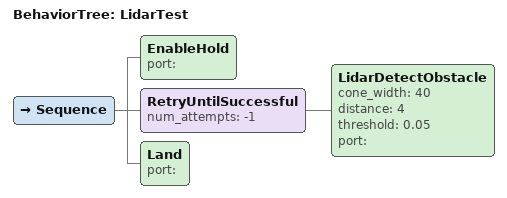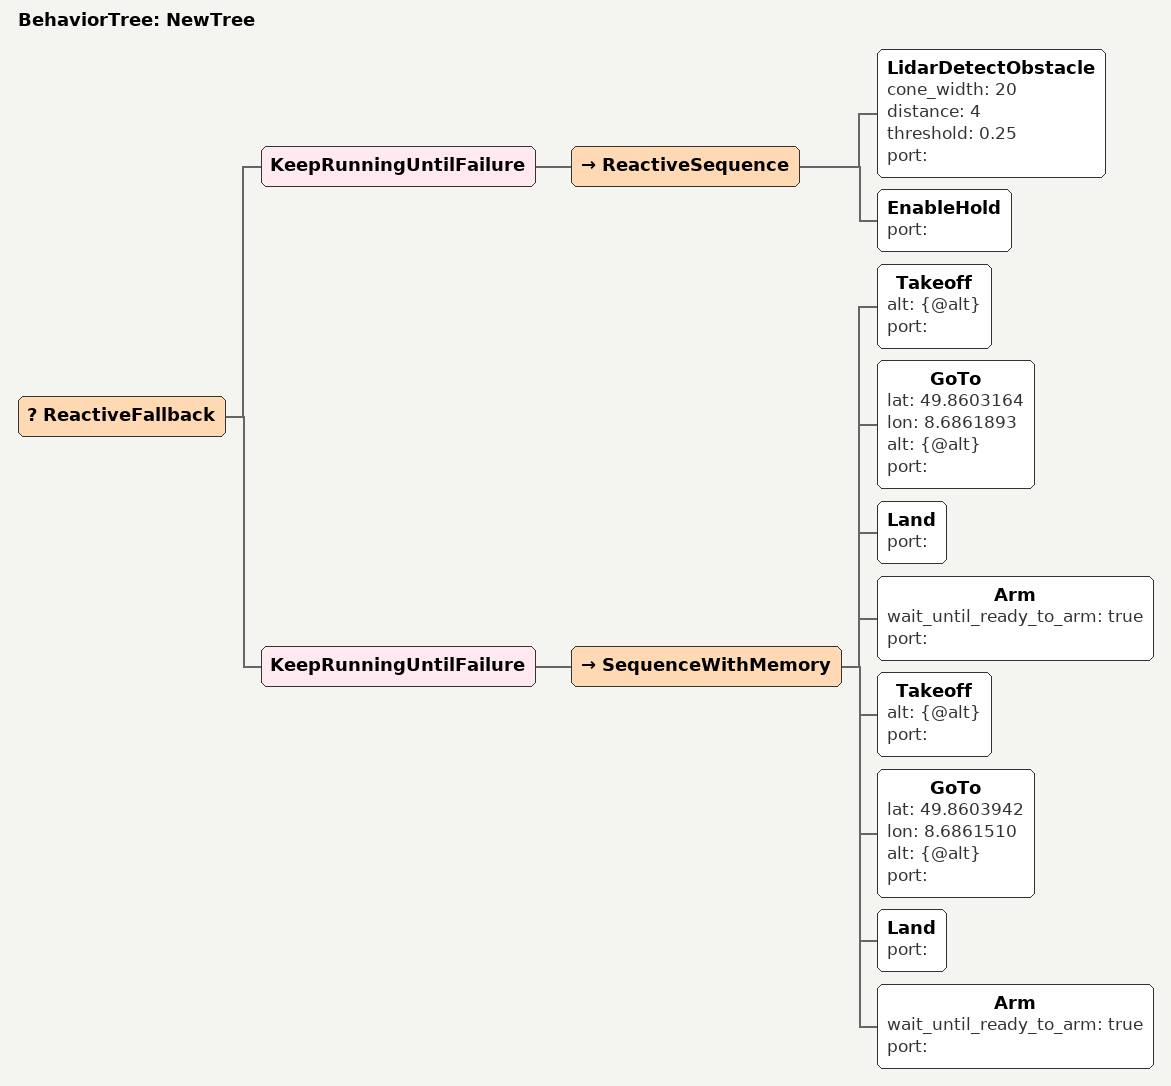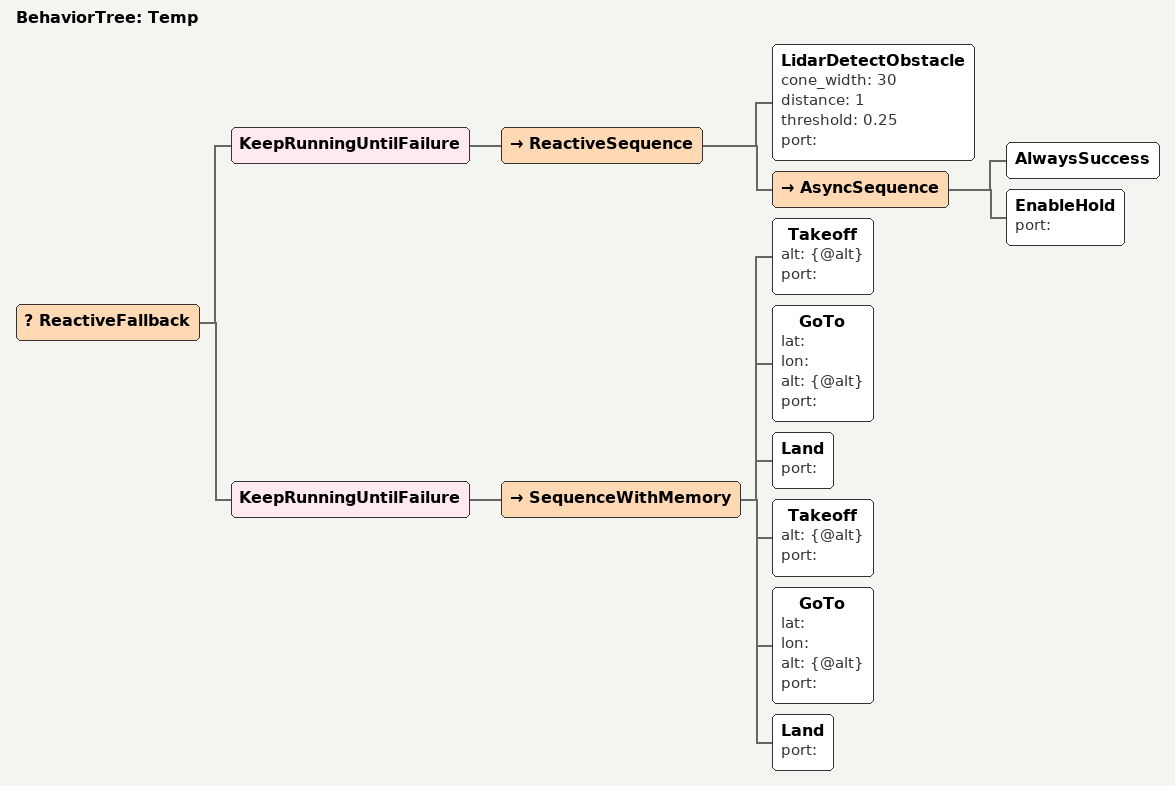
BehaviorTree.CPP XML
<?xml version="1.0" encoding="UTF-8"?>
<root BTCPP_format="4"
      main_tree_to_execute="NewTree">
  <BehaviorTree ID="LidarTest">
    <Sequence>
      <EnableHold port=""/>
      <RetryUntilSuccessful num_attempts="-1">
        <LidarDetectObstacle cone_width="40"
                             distance="4"
                             threshold="0.05"
                             port=""/>
      </RetryUntilSuccessful>
      <Land port=""/>
    </Sequence>
  </BehaviorTree>

  <BehaviorTree ID="NewTree">
    <ReactiveFallback>
      <KeepRunningUntilFailure>
        <ReactiveSequence>
          <LidarDetectObstacle cone_width="20"
                               distance="4"
                               threshold="0.25"
                               port=""/>
          <EnableHold port=""/>
        </ReactiveSequence>
      </KeepRunningUntilFailure>
      <KeepRunningUntilFailure>
        <SequenceWithMemory>
          <Takeoff alt="{@alt}"
                   port=""/>
          <GoTo lat="49.8603164"
                lon="8.6861893"
                alt="{@alt}"
                port=""/>
          <Land port=""/>
          <Arm wait_until_ready_to_arm="true"
               port=""/>
          <Takeoff alt="{@alt}"
                   port=""/>
          <GoTo lat="49.8603942"
                lon="8.6861510"
                alt="{@alt}"
                port=""/>
          <Land port=""/>
          <Arm wait_until_ready_to_arm="true"
               port=""/>
        </SequenceWithMemory>
      </KeepRunningUntilFailure>
    </ReactiveFallback>
  </BehaviorTree>

  <BehaviorTree ID="Temp">
    <ReactiveFallback>
      <KeepRunningUntilFailure>
        <ReactiveSequence>
          <LidarDetectObstacle cone_width="30"
                               distance="1"
                               threshold="0.25"
                               port=""/>
          <AsyncSequence>
            <AlwaysSuccess/>
            <EnableHold port=""/>
          </AsyncSequence>
        </ReactiveSequence>
      </KeepRunningUntilFailure>
      <KeepRunningUntilFailure>
        <SequenceWithMemory>
          <Takeoff alt="{@alt}"
                   port=""/>
          <GoTo lat=""
                lon=""
                alt="{@alt}"
                port=""/>
          <Land port=""/>
          <Takeoff alt="{@alt}"
                   port=""/>
          <GoTo lat=""
                lon=""
                alt="{@alt}"
                port=""/>
          <Land port=""/>
        </SequenceWithMemory>
      </KeepRunningUntilFailure>
    </ReactiveFallback>
  </BehaviorTree>

</root>
